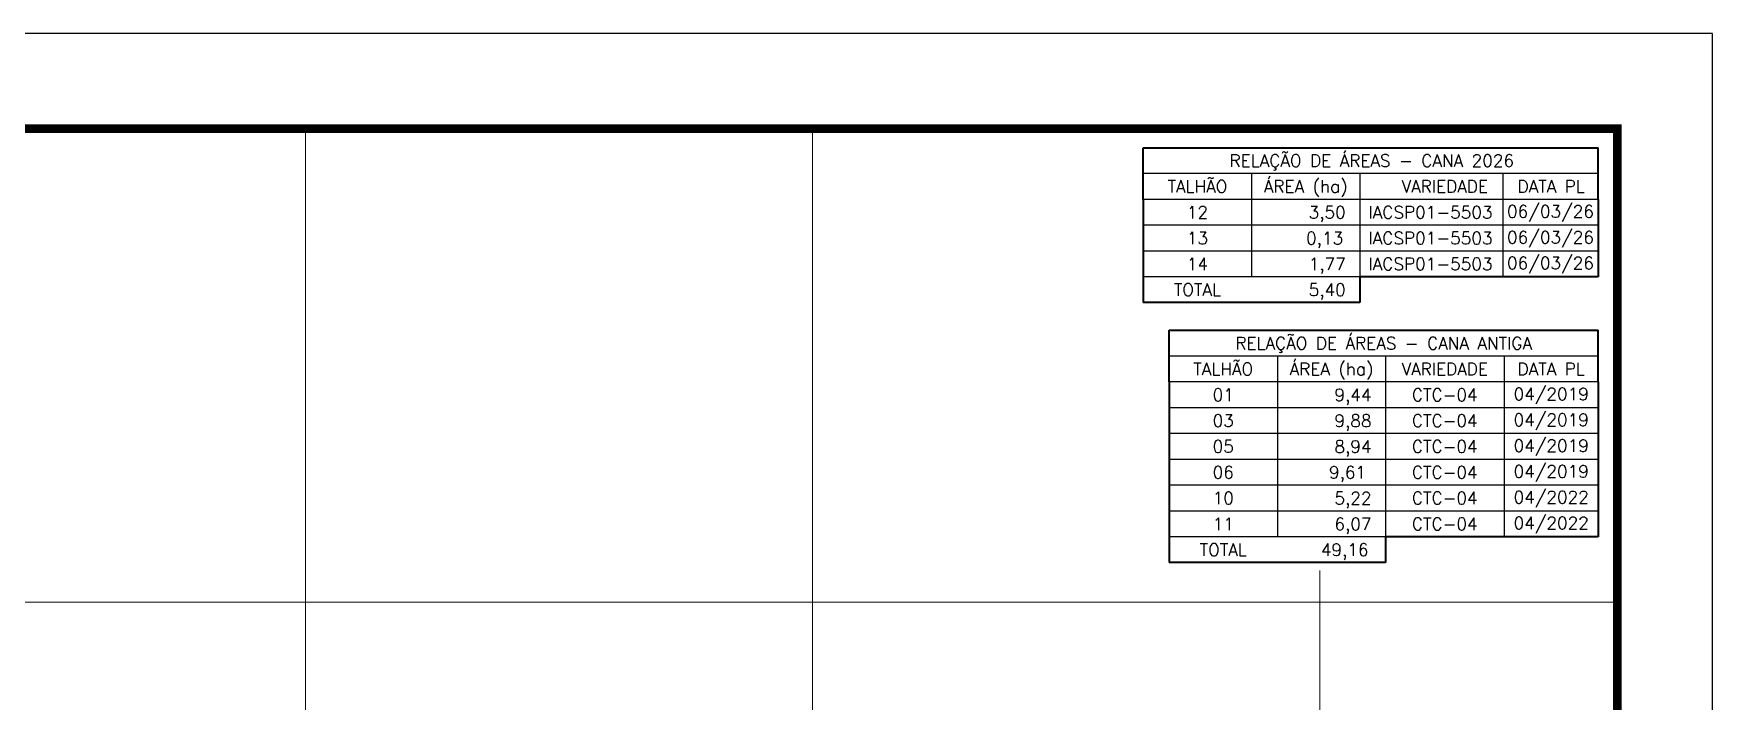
# Model space of a CAD drawing. Extents: x 728964 to 733419, y 7820946 to 7824096.
# Drawn here: x 730771 to 733419, y 7823043 to 7824096 of the extents above; entities that cross this region are included whole.
import ezdxf
from ezdxf.enums import TextEntityAlignment as Align

# ---------------------------------------------------------------- set-up
doc = ezdxf.new("R2010")
doc.units = 0
doc.header["$MEASUREMENT"] = 0
doc.linetypes.add('CONTINUO', pattern=[0])
doc.linetypes.add('LIN0', pattern=[0])
doc.layers.add('MALHA', color=8, linetype='Continuous', lineweight=9)
for name, color, linetype in [('MARGEM', 7, 'CONTINUO'), ('QUADRO_DE_AREAS_CANA_2026', 7, 'Continuous'), ('QUADRO_DE_AREAS_CANA_ANTIGA', 7, 'Continuous')]:
    doc.layers.add(name, color=color, linetype=linetype)
doc.styles.add('SIMPLEX', font='simplex', dxfattribs={"height": 0.2})

msp = doc.modelspace()

# ---------------------------------------------------------------- linework, layer by layer
at = {"layer": 'MALHA', "color": 8}
for p, q in [((731200, 7821401.4), (731200, 7823946.5)), ((732000, 7822737.9), (732000, 7823946.5)), ((732800, 7821401.4), (732800, 7823249.9)), ((730599.1, 7823200), (733269.3, 7823200))]:
    msp.add_line(p, q, dxfattribs=at)
at = {"layer": 'MARGEM', "color": 174, "linetype": 'LIN0', "flags": 128}
msp.add_lwpolyline([(733419.3, 7824096.5), (728964.3, 7824096.5), (728964.3, 7820946.5), (733419.3, 7820946.5)], close=True, dxfattribs=at)
at = {"layer": 'MARGEM', "color": 174, "linetype": 'LIN0', "const_width": 13.6, "flags": 128}
msp.add_lwpolyline([(733269.3, 7823946.5), (729114.3, 7823946.5), (729114.3, 7821096.5), (733269.3, 7821096.5)], close=True, dxfattribs=at)
at = {"layer": 'QUADRO_DE_AREAS_CANA_2026', "color": 174, "linetype": 'ByBlock', "lineweight": 40}
for p, q in [((732521.6, 7823835.1), (732521.6, 7823916.5)), ((732521.6, 7823916.5), (733239.3, 7823916.5)), ((733239.3, 7823835.1), (733239.3, 7823916.5)), ((732521.6, 7823835.1), (732521.6, 7823672.2)), ((733239.3, 7823835.1), (733239.3, 7823712.9)), ((732863.1, 7823712.9), (732863.1, 7823672.2)), ((733239.3, 7823712.9), (732863.1, 7823712.9)), ((732863.1, 7823672.2), (732521.6, 7823672.2))]:
    msp.add_line(p, q, dxfattribs=at)
at = {"layer": 'QUADRO_DE_AREAS_CANA_2026', "linetype": 'Continuous'}
for p, q in [((733239.3, 7823875.8), (732521.6, 7823875.8)), ((732692.4, 7823875.8), (732692.4, 7823712.9)), ((732863.1, 7823875.8), (732863.1, 7823712.9)), ((733088.8, 7823875.8), (733088.8, 7823712.9)), ((733239.3, 7823835.1), (732521.6, 7823835.1)), ((733239.3, 7823794.4), (732521.6, 7823794.4)), ((733239.3, 7823753.6), (732521.6, 7823753.6)), ((732863.1, 7823712.9), (732521.6, 7823712.9))]:
    msp.add_line(p, q, dxfattribs=at)
at = {"layer": 'QUADRO_DE_AREAS_CANA_ANTIGA', "color": 174, "linetype": 'ByBlock', "lineweight": 40}
for p, q in [((732562.3, 7823547.2), (732562.3, 7823628.6)), ((732562.3, 7823628.6), (733239.3, 7823628.6)), ((733239.3, 7823547.2), (733239.3, 7823628.6)), ((732562.3, 7823547.2), (732562.3, 7823262.2)), ((733239.3, 7823547.2), (733239.3, 7823302.9)), ((732903.8, 7823302.9), (732903.8, 7823262.2)), ((733239.3, 7823302.9), (732903.8, 7823302.9)), ((732903.8, 7823262.2), (732562.3, 7823262.2))]:
    msp.add_line(p, q, dxfattribs=at)
at = {"layer": 'QUADRO_DE_AREAS_CANA_ANTIGA', "linetype": 'Continuous'}
for p, q in [((733239.3, 7823587.9), (732562.3, 7823587.9)), ((732733.1, 7823587.9), (732733.1, 7823302.9)), ((732903.8, 7823587.9), (732903.8, 7823302.9)), ((733090.6, 7823587.9), (733090.6, 7823302.9)), ((733239.3, 7823547.2), (732562.3, 7823547.2)), ((733239.3, 7823506.5), (732562.3, 7823506.5)), ((733239.3, 7823465.7), (732562.3, 7823465.7)), ((733239.3, 7823425), (732562.3, 7823425)), ((733239.3, 7823384.3), (732562.3, 7823384.3)), ((733239.3, 7823343.6), (732562.3, 7823343.6)), ((732903.8, 7823302.9), (732562.3, 7823302.9))]:
    msp.add_line(p, q, dxfattribs=at)

# ---------------------------------------------------------------- texts
at = {"layer": 'QUADRO_DE_AREAS_CANA_2026', "linetype": 'Continuous', "style": 'SIMPLEX'}
for s, p in [('RELAÇÃO DE ÁREAS - CANA 2026', (732882, 7823896.1)), ('TALHÃO', (732607, 7823855.4)), ('ÁREA (ha)', (732777.8, 7823855.4)), ('VARIEDADE', (732997.2, 7823855.4)), ('DATA PL', (733165, 7823855.4)), ('12', (732607, 7823814.7)), ('IACSP01-5503', (732974.7, 7823814.7)), ('06/03/26', (733163.9, 7823816)), ('13', (732607, 7823774)), ('IACSP01-5503', (732974.7, 7823774)), ('06/03/26', (733163.9, 7823775.3)), ('14', (732607, 7823733.3)), ('IACSP01-5503', (732974.7, 7823733.3)), ('06/03/26', (733163.9, 7823734.6)), ('TOTAL', (732607, 7823692.6))]:
    msp.add_text(s, height=19.5, dxfattribs=at).set_placement(p, align=Align.MIDDLE_CENTER)
for s, p in [('3,50', (732840.9, 7823804.9)), ('0,13', (732836.9, 7823764.1)), ('1,77', (732840.9, 7823723.4)), ('5,40', (732840.9, 7823682.7))]:
    msp.add_text(s, height=19.5, dxfattribs=at).set_placement(p, align=Align.RIGHT)
at = {"layer": 'QUADRO_DE_AREAS_CANA_ANTIGA', "linetype": 'Continuous', "style": 'SIMPLEX'}
for s, p in [('RELAÇÃO DE ÁREAS - CANA ANTIGA', (732900.8, 7823608.2)), ('TALHÃO', (732647.7, 7823567.5)), ('ÁREA (ha)', (732818.5, 7823567.5)), ('VARIEDADE', (732997.2, 7823567.5)), ('DATA PL', (733165, 7823567.5)), ('01', (732647.7, 7823526.8)), ('CTC-04', (732997.2, 7823526.8)), ('04/2019', (733165, 7823528.1)), ('03', (732647.7, 7823486.1)), ('CTC-04', (732997.2, 7823486.1)), ('04/2019', (733165, 7823487.4)), ('05', (732647.7, 7823445.4)), ('CTC-04', (732997.2, 7823445.4)), ('04/2019', (733165, 7823446.7)), ('06', (732647.7, 7823404.7)), ('CTC-04', (732997.2, 7823404.7)), ('04/2019', (733165, 7823406)), ('10', (732647.7, 7823364)), ('CTC-04', (732997.2, 7823364)), ('04/2022', (733165, 7823365.3)), ('11', (732647.7, 7823323.3)), ('CTC-04', (732997.2, 7823323.3)), ('04/2022', (733165, 7823324.6)), ('TOTAL', (732647.7, 7823282.5))]:
    msp.add_text(s, height=19.5, dxfattribs=at).set_placement(p, align=Align.MIDDLE_CENTER)
for s, p in [('9,44', (732881.6, 7823517)), ('9,88', (732881.6, 7823476.2)), ('8,94', (732881.6, 7823435.5)), ('9,61', (732873, 7823394.8)), ('5,22', (732881.6, 7823354.1)), ('6,07', (732881.6, 7823313.4))]:
    msp.add_text(s, height=19.5, dxfattribs=at).set_placement(p, align=Align.RIGHT)
at = {"layer": 'QUADRO_DE_AREAS_CANA_ANTIGA', "color": 7, "linetype": 'Continuous', "style": 'SIMPLEX'}
msp.add_text('49,16', height=19.5, dxfattribs=at).set_placement((732876.9, 7823272.7), align=Align.RIGHT)

doc.saveas('drawing.dxf')
